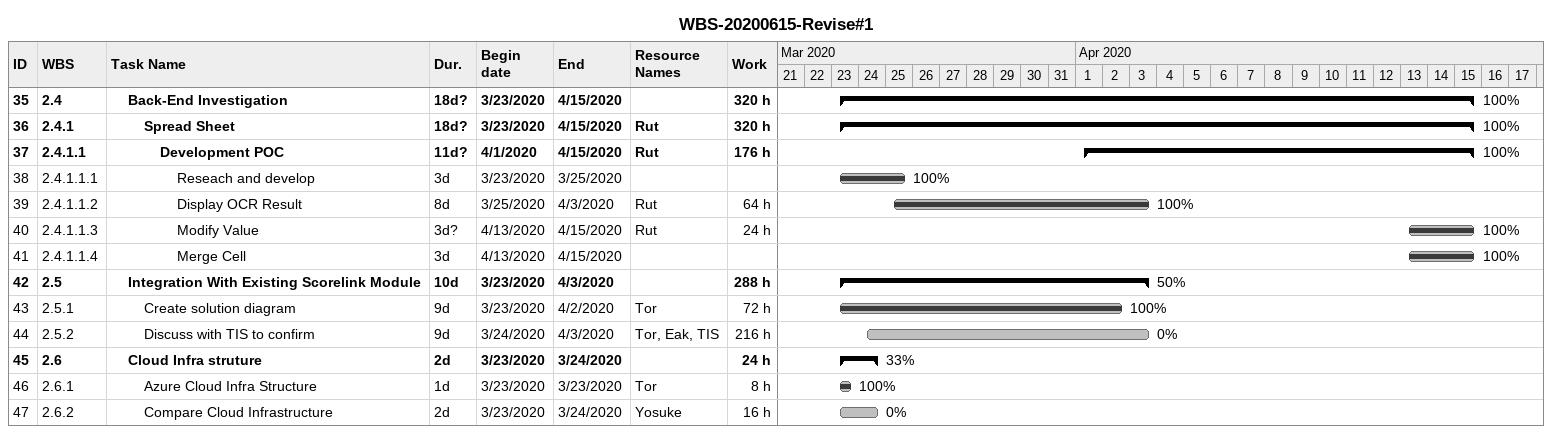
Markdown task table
WBS-20200615-Revise#1

| ID | WBS | Task | Duration | Start | Finish | Resources | % complete | Work (h) |
|---|---|---|---|---|---|---|---|---|
| 35 | 2.4 | **Back-End Investigation** | 18d? | 2020-03-23 | 2020-04-15 |  | 100 | 320 |
| 36 | 2.4.1 | **Spread Sheet** | 18d? | 2020-03-23 | 2020-04-15 | Rut | 100 | 320 |
| 37 | 2.4.1.1 | **Development POC** | 11d? | 2020-04-01 | 2020-04-15 | Rut | 100 | 176 |
| 38 | 2.4.1.1.1 | Reseach and develop | 3d | 2020-03-23 | 2020-03-25 |  | 100 |  |
| 39 | 2.4.1.1.2 | Display OCR Result | 8d | 2020-03-25 | 2020-04-03 | Rut | 100 | 64 |
| 40 | 2.4.1.1.3 | Modify Value | 3d? | 2020-04-13 | 2020-04-15 | Rut | 100 | 24 |
| 41 | 2.4.1.1.4 | Merge Cell | 3d | 2020-04-13 | 2020-04-15 |  | 100 |  |
| 42 | 2.5 | **Integration With Existing Scorelink Module** | 10d | 2020-03-23 | 2020-04-03 |  | 50 | 288 |
| 43 | 2.5.1 | Create solution diagram | 9d | 2020-03-23 | 2020-04-02 | Tor | 100 | 72 |
| 44 | 2.5.2 | Discuss with TIS to confirm | 9d | 2020-03-24 | 2020-04-03 | Tor, Eak, TIS | 0 | 216 |
| 45 | 2.6 | **Cloud Infra struture** | 2d | 2020-03-23 | 2020-03-24 |  | 33 | 24 |
| 46 | 2.6.1 | Azure Cloud Infra Structure | 1d | 2020-03-23 | 2020-03-23 | Tor | 100 | 8 |
| 47 | 2.6.2 | Compare Cloud Infrastructure | 2d | 2020-03-23 | 2020-03-24 | Yosuke | 0 | 16 |
